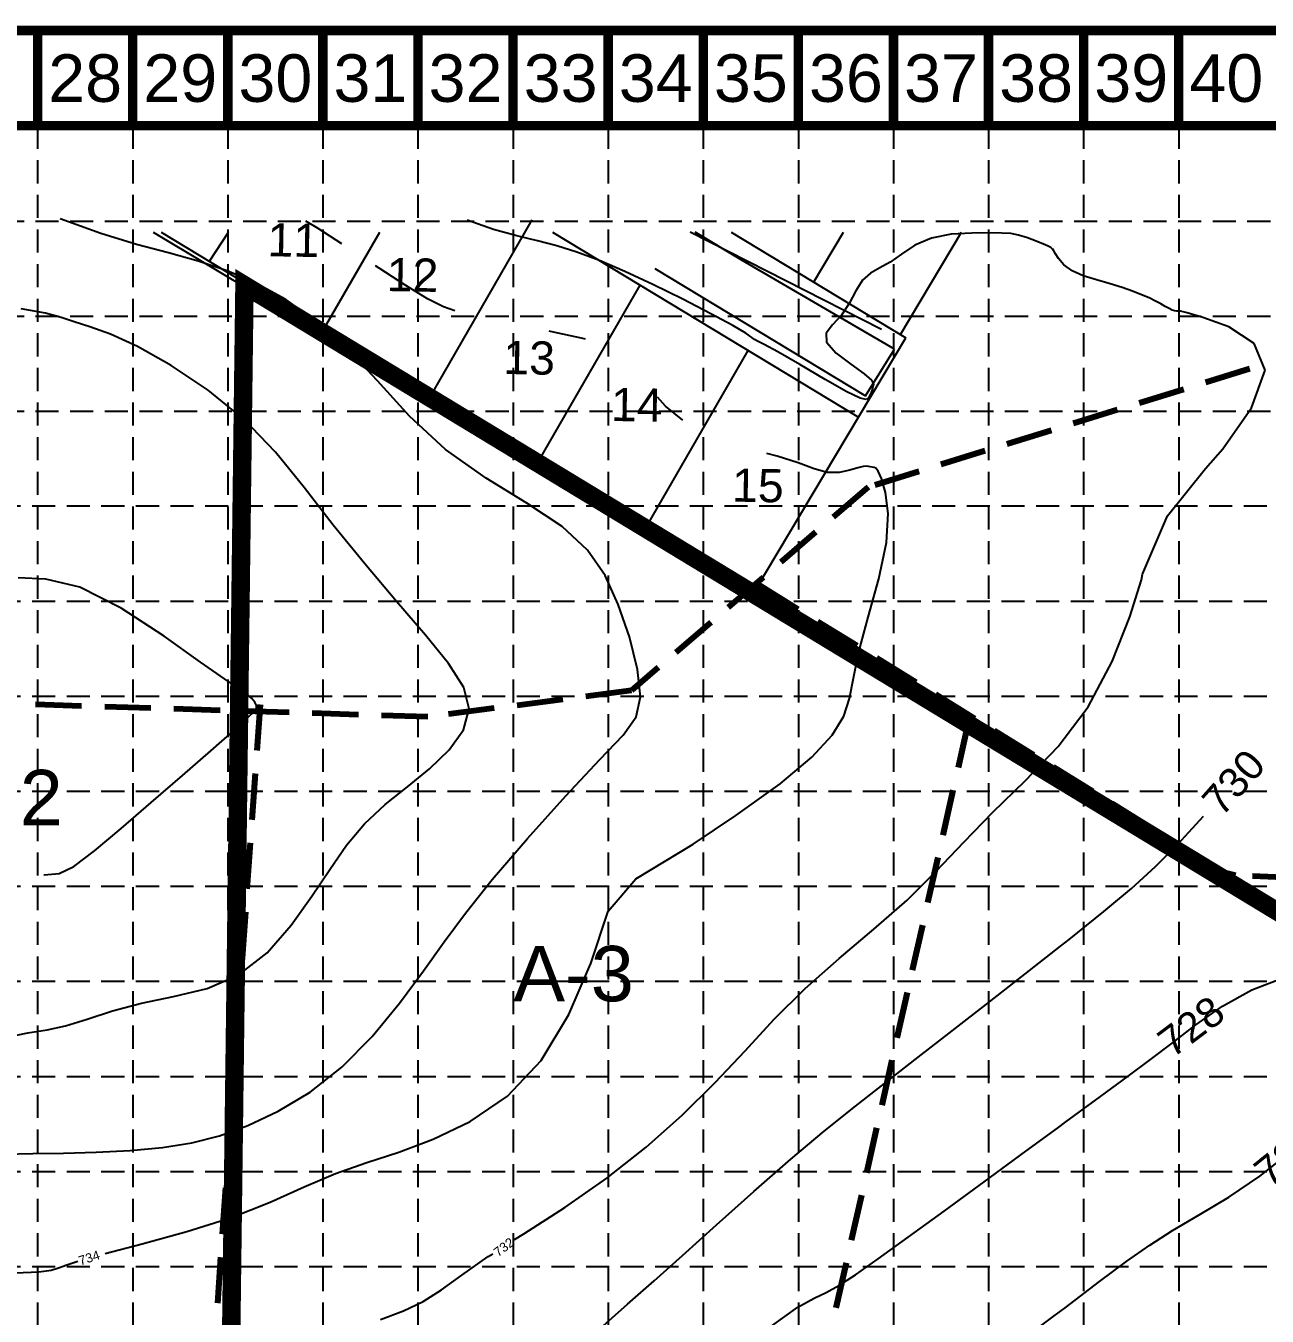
# Model space of a CAD drawing. Extents: x 3769 to 7071, y 3587 to 5652.
# Drawn here: x 5208 to 5880, y 4953 to 5652 of the extents above; entities that cross this region are included whole.
import ezdxf
from ezdxf.enums import TextEntityAlignment as Align

# ---------------------------------------------------------------- set-up
doc = ezdxf.new("R2010")
doc.units = 0
doc.header["$LTSCALE"] = 100
doc.header["$MEASUREMENT"] = 0
doc.linetypes.add('DASHED2', pattern=[0.375, 0.25, -0.125])
doc.linetypes.add('HIDDEN', pattern=[0.375, 0.25, -0.125])
doc.layers.get('0').update_dxf_attribs({"linetype": 'CONTINUOUS'})
for name, color, linetype in [('ADJACENT', 3, 'CONTINUOUS'), ('BASE', 7, 'CONTINUOUS'), ('BOUNDARY', 1, 'CONTINUOUS'), ('CITY-STREET', 252, 'CONTINUOUS'), ('DRAINAGE', 12, 'DASHED2'), ('EC', 43, 'CONTINUOUS'), ('GRID', 254, 'HIDDEN'), ('Limits of disturbance', 1, 'CONTINUOUS'), ('LOTLINE', 5, 'CONTINUOUS'), ('P-PAVRD', 6, 'CONTINUOUS'), ('PC', 43, 'CONTINUOUS')]:
    doc.layers.add(name, color=color, linetype=linetype)
doc.styles.get("Standard").update_dxf_attribs({"font": 'ARIAL.TTF'})

msp = doc.modelspace()

# ---------------------------------------------------------------- linework, layer by layer
at = {"color": 7}
msp.add_lwpolyline([(5276.58, 5540.48), (6243.48, 4961.4), (6026.44, 4644.59), (5047.33, 4913.34), (5057.11, 5540.48)], dxfattribs=at)
at = {"layer": 'ADJACENT', "color": 7}
for p, q in [((5426.84, 5451.94), (5481.79, 5547.11)), ((5306.99, 5524.74), (5317.28, 5540.48)), ((5368.6, 5487.48), (5399.2, 5540.48)), ((5492.76, 5540.48), (5658.56, 5440.38)), ((5589.49, 5540.48), (5684.19, 5483.3)), ((5634.04, 5513.22), (5650.32, 5540.48)), ((5681.18, 5485.16), (5714.22, 5540.48)), ((5485.37, 5416.65), (5540.29, 5511.78)), ((5602.16, 5345.95), (5684.2, 5483.32)), ((5543.82, 5381.31), (5598.77, 5476.48))]:
    msp.add_line(p, q, dxfattribs=at)
at = {"layer": 'BASE', "const_width": 5.15}
for points in [[(3771.93, 3589.72), (7067.93, 3589.72), (7067.93, 5649.72), (3771.93, 5649.72)], [(3823.43, 3641.22), (7016.43, 3641.22), (7016.43, 5598.22), (3823.43, 5598.22)]]:
    msp.add_lwpolyline(points, close=True, dxfattribs=at)
for points in [[(5213.93, 5598.22), (5213.93, 5649.72)], [(5265.43, 5598.22), (5265.43, 5649.72)], [(5316.93, 5598.22), (5316.93, 5649.72)], [(5368.43, 5598.22), (5368.43, 5649.72)], [(5419.93, 5598.22), (5419.93, 5649.72)], [(5471.43, 5598.22), (5471.43, 5649.72)], [(5522.93, 5598.22), (5522.93, 5649.72)], [(5574.43, 5598.22), (5574.43, 5649.72)], [(5625.93, 5598.22), (5625.93, 5649.72)], [(5677.43, 5598.22), (5677.43, 5649.72)], [(5728.93, 5598.22), (5728.93, 5649.72)], [(5780.43, 5598.22), (5780.43, 5649.72)], [(5831.93, 5598.22), (5831.93, 5649.72)]]:
    msp.add_lwpolyline(points, dxfattribs=at)
at = {"layer": 'BOUNDARY', "color": 7}
for p, q in [((5280.86, 5540.48), (5613.4, 5339.15)), ((5280.86, 5540.48), (5613.4, 5339.15)), ((5613.4, 5339.15), (6239.92, 4962.98)), ((5613.4, 5339.15), (6239.92, 4962.98))]:
    msp.add_line(p, q, dxfattribs=at)
at = {"layer": 'CITY-STREET', "color": 7}
msp.add_line((5670.95, 5487.85), (5567.31, 5540.48), dxfattribs=at)
at = {"layer": 'DRAINAGE', "color": 3, "lineweight": 80}
for p, q in [((5870.24, 5466.48), (5663.73, 5402.46)), ((5663.73, 5402.46), (5535.55, 5292.2)), ((5604.45, 5349.44), (5856.25, 5193.72)), ((5535.55, 5292.2), (5425.18, 5277.97)), ((5425.18, 5277.97), (5197.3, 5285.08)), ((5334.46, 5284.62), (5304.01, 4858.77)), ((5605.07, 4775.01), (5718.63, 5277.11)), ((5862.64, 5191.98), (5856.25, 5193.72)), ((5896.88, 5190.56), (5862.64, 5191.98))]:
    msp.add_line(p, q, dxfattribs=at)
at = {"layer": 'EC', "color": 44}
for p, q in [((5248.16, 5539.72, 736), (5226.09, 5547.74, 736)), ((5365.8, 5542.53, 734), (5359.13, 5546.53, 734)), ((5460.85, 5542.02, 732), (5446.52, 5546.96, 732)), ((5267.43, 5533.91, 736), (5248.16, 5539.72, 736)), ((5378.62, 5534.2, 734), (5365.8, 5542.53, 734)), ((5473.53, 5538.49, 732), (5460.85, 5542.02, 732)), ((5484.63, 5535.76, 732), (5473.53, 5538.49, 732)), ((5697.97, 5537.28, 732), (5689.03, 5533.4, 732)), ((5708.72, 5539.37, 732), (5697.97, 5537.28, 732)), ((5719.83, 5540.06, 732), (5708.72, 5539.37, 732)), ((5729.42, 5540.09, 732), (5719.83, 5540.06, 732)), ((5736.18, 5540.01, 732), (5729.42, 5540.09, 732)), ((5740.96, 5539.72, 732), (5736.18, 5540.01, 732)), ((5745.21, 5538.93, 732), (5740.96, 5539.72, 732)), ((5749.96, 5537.47, 732), (5745.21, 5538.93, 732)), ((5754.74, 5535.68, 732), (5749.96, 5537.47, 732)), ((5284.74, 5529.26, 736), (5267.43, 5533.91, 736)), ((5300.89, 5524.78, 736), (5284.74, 5529.26, 736)), ((5495.05, 5533.09, 732), (5484.63, 5535.76, 732)), ((5505.92, 5529.76, 732), (5495.05, 5533.09, 732)), ((5518.18, 5525.16, 732), (5505.92, 5529.76, 732)), ((5689.03, 5533.4, 732), (5681.75, 5528.65, 732)), ((5758.7, 5534.05, 732), (5754.74, 5535.68, 732)), ((5761.23, 5532.91, 732), (5758.7, 5534.05, 732)), ((5762.58, 5532.21, 732), (5761.23, 5532.91, 732)), ((5763.24, 5531.75, 732), (5762.58, 5532.21, 732)), ((5763.68, 5531.29, 732), (5763.24, 5531.75, 732)), ((5764.22, 5530.46, 732), (5763.68, 5531.29, 732)), ((5765.18, 5528.84, 732), (5764.22, 5530.46, 732)), ((5766.86, 5526.17, 732), (5765.18, 5528.84, 732)), ((5316.52, 5519.61, 736), (5300.89, 5524.78, 736)), ((5398.83, 5521, 734), (5396.89, 5522.27, 734)), ((5531.95, 5519.25, 732), (5518.18, 5525.16, 732)), ((5675.56, 5524.29, 732), (5670, 5521.17, 732)), ((5681.75, 5528.65, 732), (5675.56, 5524.29, 732)), ((5769.69, 5522.91, 732), (5766.86, 5526.17, 732)), ((5774.09, 5519.68, 732), (5769.69, 5522.91, 732)), ((5332.2, 5512.94, 736), (5316.52, 5519.61, 736)), ((5413.42, 5511.65, 734), (5398.83, 5521, 734)), ((5547.15, 5512.16, 732), (5531.95, 5519.25, 732)), ((5665.04, 5518.35, 732), (5660.71, 5514.51, 732)), ((5670, 5521.17, 732), (5665.04, 5518.35, 732)), ((5774.29, 5519.59, 732), (5774.09, 5519.68, 732)), ((5780.26, 5516.95, 732), (5774.29, 5519.59, 732)), ((5787.45, 5514.65, 732), (5780.26, 5516.95, 732)), ((5348.36, 5504.01, 736), (5332.2, 5512.94, 736)), ((5425.17, 5504.48, 734), (5413.42, 5511.65, 734)), ((5563.34, 5504.17, 732), (5547.15, 5512.16, 732)), ((5656.99, 5508.74, 732), (5653.36, 5501.95, 732)), ((5660.71, 5514.51, 732), (5656.99, 5508.74, 732)), ((5794.71, 5512.57, 732), (5787.45, 5514.65, 732)), ((5801.23, 5510.53, 732), (5794.71, 5512.57, 732)), ((5806.89, 5508.54, 732), (5801.23, 5510.53, 732)), ((5811.75, 5506.64, 732), (5806.89, 5508.54, 732)), ((5364.86, 5492.39, 736), (5348.36, 5504.01, 736)), ((5433.67, 5500.02, 734), (5425.17, 5504.48, 734)), ((5578.55, 5496.34, 732), (5563.34, 5504.17, 732)), ((5653.36, 5501.95, 732), (5649.22, 5495.5, 732)), ((5815.85, 5504.87, 732), (5811.75, 5506.64, 732)), ((5819.3, 5503.23, 732), (5815.85, 5504.87, 732)), ((5822.21, 5501.71, 732), (5819.3, 5503.23, 732)), ((5824.66, 5500.33, 732), (5822.21, 5501.71, 732)), ((5218.2, 5496.66, 738), (5205.01, 5498.95, 738)), ((5226.68, 5494.35, 738), (5218.2, 5496.66, 738)), ((5233.74, 5491.96, 738), (5226.68, 5494.35, 738)), ((5439.91, 5497.87, 734), (5433.67, 5500.02, 734)), ((5590.46, 5489.89, 732), (5578.55, 5496.34, 732)), ((5649.22, 5495.5, 732), (5644.46, 5490.33, 732)), ((5826.71, 5499.18, 732), (5824.66, 5500.33, 732)), ((5828.36, 5498.35, 732), (5826.71, 5499.18, 732)), ((5829.68, 5497.92, 732), (5828.36, 5498.35, 732)), ((5830.73, 5497.78, 732), (5829.68, 5497.92, 732)), ((5831.63, 5497.78, 732), (5830.73, 5497.78, 732)), ((5832.86, 5497.68, 732), (5831.63, 5497.78, 732)), ((5836.49, 5496.78, 732), (5832.86, 5497.68, 732)), ((5844.97, 5494.27, 732), (5836.49, 5496.78, 732)), ((5859.08, 5489.23, 732), (5844.97, 5494.27, 732)), ((5242.25, 5489.27, 738), (5233.74, 5491.96, 738)), ((5253.41, 5485.23, 738), (5242.25, 5489.27, 738)), ((5381.4, 5477.68, 736), (5364.86, 5492.39, 736)), ((5597.41, 5485.72, 732), (5590.46, 5489.89, 732)), ((5644.46, 5490.33, 732), (5640.97, 5485.82, 732)), ((5872.85, 5480.24, 732), (5859.08, 5489.23, 732)), ((5268, 5478.57, 738), (5253.41, 5485.23, 738)), ((5491.64, 5486.72, 734), (5490.94, 5486.86, 734)), ((5509.27, 5482.95, 734), (5491.64, 5486.72, 734)), ((5510.64, 5482.59, 734), (5509.27, 5482.95, 734)), ((5600.66, 5483.44, 732), (5597.41, 5485.72, 732)), ((5602.15, 5482.29, 732), (5600.66, 5483.44, 732)), ((5603.8, 5481.44, 732), (5602.15, 5482.29, 732)), ((5607.41, 5479.67, 732), (5603.8, 5481.44, 732)), ((5640.97, 5485.82, 732), (5641.14, 5480.95, 732)), ((5641.14, 5480.95, 732), (5646.4, 5475.06, 732)), ((5878.66, 5465.75, 732), (5872.85, 5480.24, 732)), ((5286.27, 5468.37, 738), (5268, 5478.57, 738)), ((5397.93, 5459.95, 736), (5381.4, 5477.68, 736)), ((5614.76, 5475.68, 732), (5607.41, 5479.67, 732)), ((5626.7, 5468.77, 732), (5614.76, 5475.68, 732)), ((5646.4, 5475.06, 732), (5654.34, 5468.95, 732)), ((5306.31, 5454.99, 738), (5286.27, 5468.37, 738)), ((5640.43, 5460.75, 732), (5626.7, 5468.77, 732)), ((5654.34, 5468.95, 732), (5661.57, 5463.78, 732)), ((5415.36, 5440.94, 736), (5397.93, 5459.95, 736)), ((5652.24, 5454.06, 732), (5640.43, 5460.75, 732)), ((5661.57, 5463.78, 732), (5665.49, 5460.38, 732)), ((5665.49, 5460.38, 732), (5666.65, 5458.24, 732)), ((5871.38, 5445.35, 732), (5878.66, 5465.75, 732)), ((5325.71, 5439.12, 738), (5306.31, 5454.99, 738)), ((5659.34, 5450.56, 732), (5652.24, 5454.06, 732)), ((5664.9, 5452.48, 732), (5663.98, 5450.74, 732)), ((5665.69, 5454.52, 732), (5664.9, 5452.48, 732)), ((5666.35, 5456.5, 732), (5665.69, 5454.52, 732)), ((5666.65, 5458.24, 732), (5666.35, 5456.5, 732)), ((5554.04, 5446.29, 734), (5549.69, 5451.22, 734)), ((5563.39, 5438.66, 734), (5554.04, 5446.29, 734)), ((5662.64, 5449.8, 732), (5659.34, 5450.56, 732)), ((5663.98, 5450.74, 732), (5662.64, 5449.8, 732)), ((5855.89, 5423.18, 732), (5871.38, 5445.35, 732)), ((5342.72, 5421.37, 738), (5325.71, 5439.12, 738)), ((5434.85, 5422.83, 736), (5415.36, 5440.94, 736)), ((5358.29, 5402.16, 738), (5342.72, 5421.37, 738)), ((5456.85, 5407.26, 736), (5434.85, 5422.83, 736)), ((5614.53, 5419.26, 734), (5608.92, 5420.65, 734)), ((5625.82, 5415.59, 734), (5614.53, 5419.26, 734)), ((5846.5, 5412.44, 732), (5855.89, 5423.18, 732)), ((5634.41, 5412.33, 734), (5625.82, 5415.59, 734)), ((5641.5, 5410.4, 734), (5634.41, 5412.33, 734)), ((5648.02, 5410.39, 734), (5641.5, 5410.4, 734)), ((5653.76, 5411.58, 734), (5648.02, 5410.39, 734)), ((5658.22, 5412.93, 734), (5653.76, 5411.58, 734)), ((5661.1, 5413.63, 734), (5658.22, 5412.93, 734)), ((5662.79, 5413.75, 734), (5661.1, 5413.63, 734)), ((5663.89, 5413.58, 734), (5662.79, 5413.75, 734)), ((5664.9, 5413.38, 734), (5663.89, 5413.58, 734)), ((5665.92, 5413.2, 734), (5664.9, 5413.38, 734)), ((5666.92, 5413.03, 734), (5665.92, 5413.2, 734)), ((5667.96, 5412.68, 734), (5666.92, 5413.03, 734)), ((5669.24, 5411.11, 734), (5667.96, 5412.68, 734)), ((5670.99, 5407.1, 734), (5669.24, 5411.11, 734)), ((5825.8, 5386.8, 732), (5846.5, 5412.44, 732)), ((5478.94, 5393.69, 736), (5456.85, 5407.26, 736)), ((5673.17, 5399.56, 734), (5670.99, 5407.1, 734)), ((5374.06, 5381.82, 738), (5358.29, 5402.16, 738)), ((5674.55, 5388.08, 734), (5673.17, 5399.56, 734)), ((5498, 5381.02, 736), (5478.94, 5393.69, 736)), ((5673.61, 5372.36, 734), (5674.55, 5388.08, 734)), ((5812.39, 5355.21, 732), (5825.8, 5386.8, 732)), ((5391.1, 5360.88, 738), (5374.06, 5381.82, 738)), ((5511.75, 5368.24, 736), (5498, 5381.02, 736)), ((5521.23, 5354.46, 736), (5511.75, 5368.24, 736)), ((5669.47, 5352.75, 734), (5673.61, 5372.36, 734)), ((5408.29, 5340.55, 738), (5391.1, 5360.88, 738)), ((5528.33, 5338.89, 736), (5521.23, 5354.46, 736)), ((5811.68, 5352.25, 732), (5812.39, 5355.21, 732)), ((5663.73, 5331.92, 734), (5669.47, 5352.75, 734)), ((5805.5, 5332.19, 732), (5811.68, 5352.25, 732)), ((5423.95, 5322.23, 738), (5408.29, 5340.55, 738)), ((5534.41, 5321.27, 736), (5528.33, 5338.89, 736)), ((5658.64, 5313.17, 734), (5663.73, 5331.92, 734)), ((5795.94, 5307.93, 732), (5805.5, 5332.19, 732)), ((5436.51, 5306.91, 738), (5423.95, 5322.23, 738)), ((5538.83, 5303.67, 736), (5534.41, 5321.27, 736)), ((5655.71, 5298.89, 734), (5658.64, 5313.17, 734)), ((5444.78, 5293.93, 738), (5436.51, 5306.91, 738)), ((5782.89, 5283.47, 732), (5795.94, 5307.93, 732)), ((5540.46, 5288.74, 736), (5538.83, 5303.67, 736)), ((5653.67, 5287.94, 734), (5655.71, 5298.89, 734)), ((5447.68, 5282.25, 738), (5444.78, 5293.93, 738)), ((5538.18, 5277.96, 736), (5540.46, 5288.74, 736)), ((5650.5, 5278.28, 734), (5653.67, 5287.94, 734)), ((5444.61, 5271, 738), (5447.68, 5282.25, 738)), ((5531.11, 5268.11, 736), (5538.18, 5277.96, 736)), ((5644.26, 5268.04, 734), (5650.5, 5278.28, 734)), ((5769.87, 5266.31, 732), (5782.89, 5283.47, 732)), ((5436.85, 5260.14, 738), (5444.61, 5271, 738)), ((5518.39, 5254.81, 736), (5531.11, 5268.11, 736)), ((5633.29, 5256.15, 734), (5644.26, 5268.04, 734)), ((5766.6, 5261.99, 732), (5769.87, 5266.31, 732)), ((5426.19, 5249.85, 738), (5436.85, 5260.14, 738)), ((5748.71, 5243.29, 732), (5766.6, 5261.99, 732)), ((5414.26, 5240.13, 738), (5426.19, 5249.85, 738)), ((5500.01, 5235.16, 736), (5518.39, 5254.81, 736)), ((5615.99, 5241.68, 734), (5633.29, 5256.15, 734)), ((5731.24, 5226.32, 732), (5748.71, 5243.29, 732)), ((5402.18, 5230.43, 738), (5414.26, 5240.13, 738)), ((5592.06, 5224.47, 734), (5615.99, 5241.68, 734)), ((5390.97, 5220.05, 738), (5402.18, 5230.43, 738)), ((5479.23, 5212.04, 736), (5500.01, 5235.16, 736)), ((5568.97, 5208.96, 734), (5592.06, 5224.47, 734)), ((5715.56, 5210.16, 732), (5731.24, 5226.32, 732)), ((5381.23, 5208.39, 738), (5390.97, 5220.05, 738)), ((5372.15, 5195.32, 738), (5381.23, 5208.39, 738)), ((5460.11, 5189.81, 736), (5479.23, 5212.04, 736)), ((5537.89, 5190.22, 734), (5568.97, 5208.96, 734)), ((5700.63, 5194.39, 732), (5715.56, 5210.16, 732)), ((5362.52, 5180.77, 738), (5372.15, 5195.32, 738)), ((5684.78, 5178.77, 732), (5700.63, 5194.39, 732)), ((5445.61, 5171.64, 736), (5460.11, 5189.81, 736)), ((5522.88, 5172.8, 734), (5537.89, 5190.22, 734)), ((5351.32, 5165.09, 738), (5362.52, 5180.77, 738)), ((5513.49, 5144.36, 734), (5522.88, 5172.8, 734)), ((5666.89, 5163.02, 732), (5684.78, 5178.77, 732)), ((5434.14, 5156.07, 736), (5445.61, 5171.64, 736)), ((5338.19, 5150.15, 738), (5351.32, 5165.09, 738)), ((5647.98, 5147.05, 732), (5666.89, 5163.02, 732)), ((5422.98, 5140.45, 736), (5434.14, 5156.07, 736)), ((5322.96, 5138.22, 738), (5338.19, 5150.15, 738)), ((5629.62, 5130.78, 732), (5647.98, 5147.05, 732)), ((5305.7, 5130.81, 738), (5322.96, 5138.22, 738)), ((5409.96, 5122.94, 736), (5422.98, 5140.45, 736)), ((5501.63, 5116.75, 734), (5512.88, 5142.69, 734)), ((5512.88, 5142.69, 734), (5513.49, 5144.36, 734)), ((5287.6, 5126.47, 738), (5305.7, 5130.81, 738)), ((5612.91, 5114.15, 732), (5629.62, 5130.78, 732)), ((5871.59, 5130.17, 728), (5889.31, 5136.97, 728)), ((5270.11, 5122.98, 738), (5287.6, 5126.47, 738)), ((5855.61, 5121.29, 728), (5871.59, 5130.17, 728)), ((5240.75, 5114.19, 738), (5254.41, 5118.71, 738)), ((5254.41, 5118.71, 738), (5270.11, 5122.98, 738)), ((5395.04, 5104.83, 736), (5409.96, 5122.94, 736)), ((5486.7, 5091.8, 734), (5501.63, 5116.75, 734)), ((5841.21, 5111.21, 728), (5855.61, 5121.29, 728)), ((5219.11, 5108.42, 738), (5229.12, 5110.54, 738)), ((5229.12, 5110.54, 738), (5240.75, 5114.19, 738)), ((5597.06, 5097.16, 732), (5612.91, 5114.15, 732)), ((5828.35, 5101.3, 728), (5841.21, 5111.21, 728)), ((5195.53, 5104.18, 738), (5208.71, 5106.79, 738)), ((5208.71, 5106.79, 738), (5219.11, 5108.42, 738)), ((5378.72, 5088.21, 736), (5395.04, 5104.83, 736)), ((5580.79, 5079.85, 732), (5597.06, 5097.16, 732)), ((5816.68, 5092.38, 728), (5828.35, 5101.3, 728)), ((5468.39, 5072.54, 734), (5486.7, 5091.8, 734)), ((5804.48, 5083.3, 728), (5816.68, 5092.38, 728)), ((5361.54, 5074.73, 736), (5378.72, 5088.21, 736)), ((5789.65, 5072.42, 728), (5804.48, 5083.3, 728)), ((5344.27, 5064.36, 736), (5361.54, 5074.73, 736)), ((5563.06, 5062.31, 732), (5580.79, 5079.85, 732)), ((5448.26, 5058.79, 734), (5468.39, 5072.54, 734)), ((5770.8, 5058.59, 728), (5789.65, 5072.42, 728)), ((5327.73, 5056.62, 736), (5344.27, 5064.36, 736)), ((5543.56, 5044.91, 732), (5563.06, 5062.31, 732)), ((5312.38, 5051.04, 736), (5327.73, 5056.62, 736)), ((5428.17, 5049.15, 734), (5448.26, 5058.79, 734)), ((5749.14, 5042.71, 728), (5766.19, 5055.21, 728)), ((5766.19, 5055.21, 728), (5770.8, 5058.59, 728)), ((5281.51, 5044.66, 736), (5297.38, 5047.2, 736)), ((5297.38, 5047.2, 736), (5312.38, 5051.04, 736)), ((5409.54, 5042.22, 734), (5428.17, 5049.15, 734)), ((5195.66, 5041.15, 736), (5211.43, 5041.46, 736)), ((5211.43, 5041.46, 736), (5227.89, 5041.65, 736)), ((5227.89, 5041.65, 736), (5245.7, 5042.1, 736)), ((5245.7, 5042.1, 736), (5264, 5043.04, 736)), ((5264, 5043.04, 736), (5281.51, 5044.66, 736)), ((5392.14, 5036.53, 734), (5409.54, 5042.22, 734)), ((5522.24, 5028.09, 732), (5543.56, 5044.91, 732)), ((5726.58, 5026.17, 728), (5749.14, 5042.71, 728)), ((5875.81, 5029.26, 726), (5892.85, 5042.55, 726)), ((5375.32, 5030.61, 734), (5392.14, 5036.53, 734)), ((5358.32, 5023.35, 734), (5375.32, 5030.61, 734)), ((5499.43, 5012.29, 732), (5522.24, 5028.09, 732)), ((5704.88, 5010.31, 728), (5726.58, 5026.17, 728)), ((5859.04, 5017.84, 726), (5875.81, 5029.26, 726)), ((5339.92, 5015.18, 734), (5358.32, 5023.35, 734)), ((5318.85, 5006.88, 734), (5339.92, 5015.18, 734)), ((5477.19, 4997.97, 732), (5499.43, 5012.29, 732)), ((5843.01, 5008.24, 726), (5859.04, 5017.84, 726)), ((5294.67, 4999.19, 734), (5318.85, 5006.88, 734)), ((5685.32, 4996.09, 728), (5704.88, 5010.31, 728)), ((5828.61, 4999.83, 726), (5843.01, 5008.24, 726)), ((5270.52, 4992.52, 734), (5294.67, 4999.19, 734)), ((5472.27, 4994.81, 732), (5477.19, 4997.97, 732)), ((5816.21, 4991.88, 726), (5828.61, 4999.83, 726)), ((5250.43, 4987.25, 734), (5270.52, 4992.52, 734)), ((5669.07, 4984.39, 728), (5685.32, 4996.09, 728)), ((5803.87, 4983.1, 726), (5816.21, 4991.88, 726)), ((5443.62, 4975.56, 732), (5458.02, 4985.62, 732)), ((5458.02, 4985.62, 732), (5460.46, 4987.2, 732)), ((5656.87, 4975.82, 728), (5669.07, 4984.39, 728)), ((5201.97, 4976.87, 734), (5214.6, 4977.39, 734)), ((5214.6, 4977.39, 734), (5221.31, 4978.31, 734)), ((5221.31, 4978.31, 734), (5225.33, 4979.56, 734)), ((5225.33, 4979.56, 734), (5229.8, 4981.19, 734)), ((5229.8, 4981.19, 734), (5235.77, 4983.09, 734)), ((5789.09, 4972.04, 726), (5803.87, 4983.1, 726)), ((5432.59, 4967.56, 732), (5443.62, 4975.56, 732)), ((5640.97, 4966.12, 728), (5647.91, 4969.96, 728)), ((5647.91, 4969.96, 728), (5656.87, 4975.82, 728)), ((5770.35, 4957.94, 726), (5789.09, 4972.04, 726)), ((5422.74, 4961.24, 732), (5432.59, 4967.56, 732)), ((5625.71, 4958.26, 728), (5634.5, 4963.17, 728)), ((5634.5, 4963.17, 728), (5640.97, 4966.12, 728)), ((5399.62, 4951.54, 732), (5412.1, 4956.15, 732)), ((5412.1, 4956.15, 732), (5422.74, 4961.24, 732)), ((5611.5, 4948.11, 728), (5625.71, 4958.26, 728)), ((5764.41, 4953.49, 726), (5770.35, 4957.94, 726)), ((5750.05, 4942.73, 726), (5764.41, 4953.49, 726))]:
    msp.add_line(p, q, dxfattribs=at)
at = {"layer": 'GRID', "color": 252, "linetype": 'HIDDEN', "ltscale": 0.5}
for p, q in [((5213.93, 5598.22), (5213.93, 3795.49)), ((5265.43, 5598.22), (5265.43, 3795.49)), ((5316.93, 5598.22), (5316.93, 3795.49)), ((5368.43, 5598.22), (5368.43, 3795.49)), ((5419.93, 5598.22), (5419.93, 3795.49)), ((5471.43, 5598.22), (5471.43, 3795.49)), ((5522.93, 5598.22), (5522.93, 3795.49)), ((5574.43, 5598.22), (5574.43, 3795.49)), ((5625.93, 5598.22), (5625.93, 3795.49)), ((5677.43, 5598.22), (5677.43, 3795.49)), ((5728.93, 5598.22), (5728.93, 3795.49)), ((5780.43, 5598.22), (5780.43, 3795.49)), ((5831.93, 5598.22), (5831.93, 3795.49)), ((3825.32, 5546.55), (7018.32, 5546.55)), ((3825.32, 5495.05), (7018.32, 5495.05)), ((3825.32, 5443.55), (7018.32, 5443.55)), ((3823.43, 5392.22), (7016.43, 5392.22)), ((3823.43, 5340.72), (7016.43, 5340.72)), ((3823.43, 5289.22), (7016.43, 5289.22)), ((3823.43, 5237.72), (7016.43, 5237.72)), ((3823.43, 5186.22), (7016.43, 5186.22)), ((3823.43, 5134.72), (7016.43, 5134.72)), ((3823.43, 5083.22), (7016.43, 5083.22)), ((3823.43, 5031.72), (7016.43, 5031.72)), ((3823.43, 4980.22), (7016.43, 4980.22))]:
    msp.add_line(p, q, dxfattribs=at)
at = {"layer": 'Limits of disturbance', "color": 13, "linetype": 'DASHED2', "ltscale": 0.8, "const_width": 10}
msp.add_lwpolyline([(5318.23, 4901.66), (5325.97, 5511.77), (6244.06, 4955), (6043.77, 4659.01), (5978.15, 4734.02), (5888.31, 4718.95)], close=True, dxfattribs=at)
at = {"layer": 'LOTLINE', "color": 7}
msp.add_line((5326.97, 5512.64), (5316.26, 4898.89), dxfattribs=at)
at = {"layer": 'P-PAVRD', "color": 7}
for p, q in [((5594.96, 5525.61, 731.37), (5570.12, 5540.48, 731.37)), ((5677.94, 5477.2, 731.37), (5594.96, 5525.61, 731.37)), ((5677.94, 5477.2, 731.37), (5594.96, 5525.61, 731.37)), ((5548.2, 5520.9, 731.13), (5605.26, 5486.42, 731.13)), ((5548.2, 5520.9, 731.13), (5605.26, 5486.42, 731.13)), ((5605.26, 5486.42, 731.13), (5662.22, 5451.78, 731.13)), ((5605.26, 5486.42, 731.13), (5662.22, 5451.78, 731.13)), ((5662.22, 5451.78, 732.07), (5677.94, 5477.2, 732.07)), ((5662.22, 5451.78, 732.07), (5677.94, 5477.2, 732.07))]:
    msp.add_line(p, q, dxfattribs=at)
at = {"layer": 'PC', "color": 44}
for p, q in [((5218.37, 5352.59, 740), (5203.48, 5353.26, 740)), ((5236.77, 5348.19, 740), (5218.37, 5352.59, 740)), ((5259.21, 5336.78, 740), (5236.77, 5348.19, 740)), ((5282.4, 5321.61, 740), (5259.21, 5336.78, 740)), ((5302.08, 5307.6, 740), (5282.4, 5321.61, 740)), ((5315.1, 5298.49, 740), (5302.08, 5307.6, 740)), ((5322.63, 5293.47, 740), (5315.1, 5298.49, 740)), ((5326.9, 5290.56, 740), (5322.63, 5293.47, 740)), ((5329.78, 5288.14, 740), (5326.9, 5290.56, 740)), ((5331.66, 5285.98, 740), (5329.78, 5288.14, 740)), ((5332.53, 5284.21, 740), (5331.66, 5285.98, 740)), ((5332.46, 5282.9, 740), (5332.53, 5284.21, 740)), ((5326.5, 5276.37, 740), (5329.57, 5279.46, 740)), ((5329.57, 5279.46, 740), (5330.8, 5280.86, 740)), ((5330.8, 5280.86, 740), (5331.76, 5281.86, 740)), ((5331.76, 5281.86, 740), (5332.46, 5282.9, 740)), ((5319.65, 5270.08, 740), (5326.5, 5276.37, 740)), ((5307.77, 5259.64, 740), (5319.65, 5270.08, 740)), ((5292.31, 5246.25, 740), (5307.77, 5259.64, 740)), ((5275.44, 5231.64, 740), (5292.31, 5246.25, 740)), ((5259.16, 5217.51, 740), (5275.44, 5231.64, 740)), ((5833.37, 5211.23, 730), (5845.26, 5224.14, 730)), ((5244.79, 5205.45, 740), (5259.16, 5217.51, 740)), ((5819.31, 5196.91, 730), (5833.37, 5211.23, 730)), ((5233.5, 5196.97, 740), (5244.79, 5205.45, 740)), ((5225.54, 5193.07, 740), (5233.5, 5196.97, 740)), ((5806.31, 5184.96, 730), (5819.31, 5196.91, 730)), ((5217.36, 5192.45, 740), (5217.51, 5192.47, 740)), ((5217.51, 5192.47, 740), (5225.54, 5193.07, 740)), ((5791.4, 5172.49, 730), (5806.31, 5184.96, 730)), ((5772.52, 5157.39, 730), (5791.4, 5172.49, 730)), ((5751.08, 5140.54, 730), (5767.91, 5153.76, 730)), ((5767.91, 5153.76, 730), (5772.52, 5157.39, 730)), ((5729.38, 5123.62, 730), (5751.08, 5140.54, 730)), ((5709.26, 5107.96, 730), (5729.38, 5123.62, 730)), ((5690.77, 5093.56, 730), (5709.26, 5107.96, 730)), ((5673.48, 5080.09, 730), (5690.77, 5093.56, 730)), ((5656.86, 5067.09, 730), (5673.48, 5080.09, 730)), ((5639.99, 5053.56, 730), (5656.86, 5067.09, 730)), ((5621.83, 5038.36, 730), (5639.99, 5053.56, 730)), ((5601.86, 5020.88, 730), (5621.83, 5038.36, 730)), ((5581.63, 5002.77, 730), (5601.86, 5020.88, 730)), ((5563.19, 4986.21, 730), (5581.63, 5002.77, 730)), ((5547.77, 4972.55, 730), (5563.19, 4986.21, 730)), ((5533.31, 4959.83, 730), (5547.77, 4972.55, 730)), ((5516.89, 4945.25, 730), (5533.31, 4959.83, 730))]:
    msp.add_line(p, q, dxfattribs=at)

# ---------------------------------------------------------------- texts
at = {"layer": 'ADJACENT', "color": 7}
for s, p in [('11', (5352.28, 5527.25)), ('12', (5416.86, 5508.37)), ('13', (5480, 5463.48)), ('14', (5538.29, 5438.01)), ('15', (5603.87, 5394.33))]:
    msp.add_text(s, height=18, rotation=359, dxfattribs=at).set_placement(p, align=Align.CENTER)
at = {"layer": 'BASE'}
for s, p in [('28', (5239.68, 5623.97)), ('29', (5291.18, 5623.97)), ('30', (5342.68, 5623.97)), ('31', (5394.18, 5623.97)), ('32', (5445.68, 5623.97)), ('33', (5497.18, 5623.97)), ('34', (5548.68, 5623.97)), ('35', (5600.18, 5623.97)), ('36', (5651.68, 5623.97)), ('37', (5703.18, 5623.97)), ('38', (5754.68, 5623.97)), ('39', (5806.18, 5623.97)), ('40', (5857.68, 5623.97))]:
    msp.add_text(s, height=25.75, dxfattribs=at).set_placement(p, align=Align.MIDDLE_CENTER)
at = {"layer": 'DRAINAGE', "color": 7, "lineweight": 80}
for s, p in [(' A-2', (5189.14, 5219.24)), (' A-3', (5498.41, 5123.9))]:
    msp.add_text(s, height=30, dxfattribs=at).set_placement(p, align=Align.CENTER)
at = {"layer": 'EC', "color": 44}
for s, height, rotation, p in [('730', 16, 48.5, (5861.59, 5242.54, 730)), ('728', 16, 36.69388, (5838.6, 5110.34, 720)), ('726', 16, 39.01647, (5890.67, 5040.32, 720)), ('732', 5, 37.47706, (5466.44, 4990.77, 730)), ('734', 5, 18.33219, (5241.84, 4984.95, 730))]:
    msp.add_text(s, height=height, rotation=rotation, dxfattribs=at).set_placement(p, align=Align.MIDDLE_CENTER)

doc.saveas('drawing.dxf')
